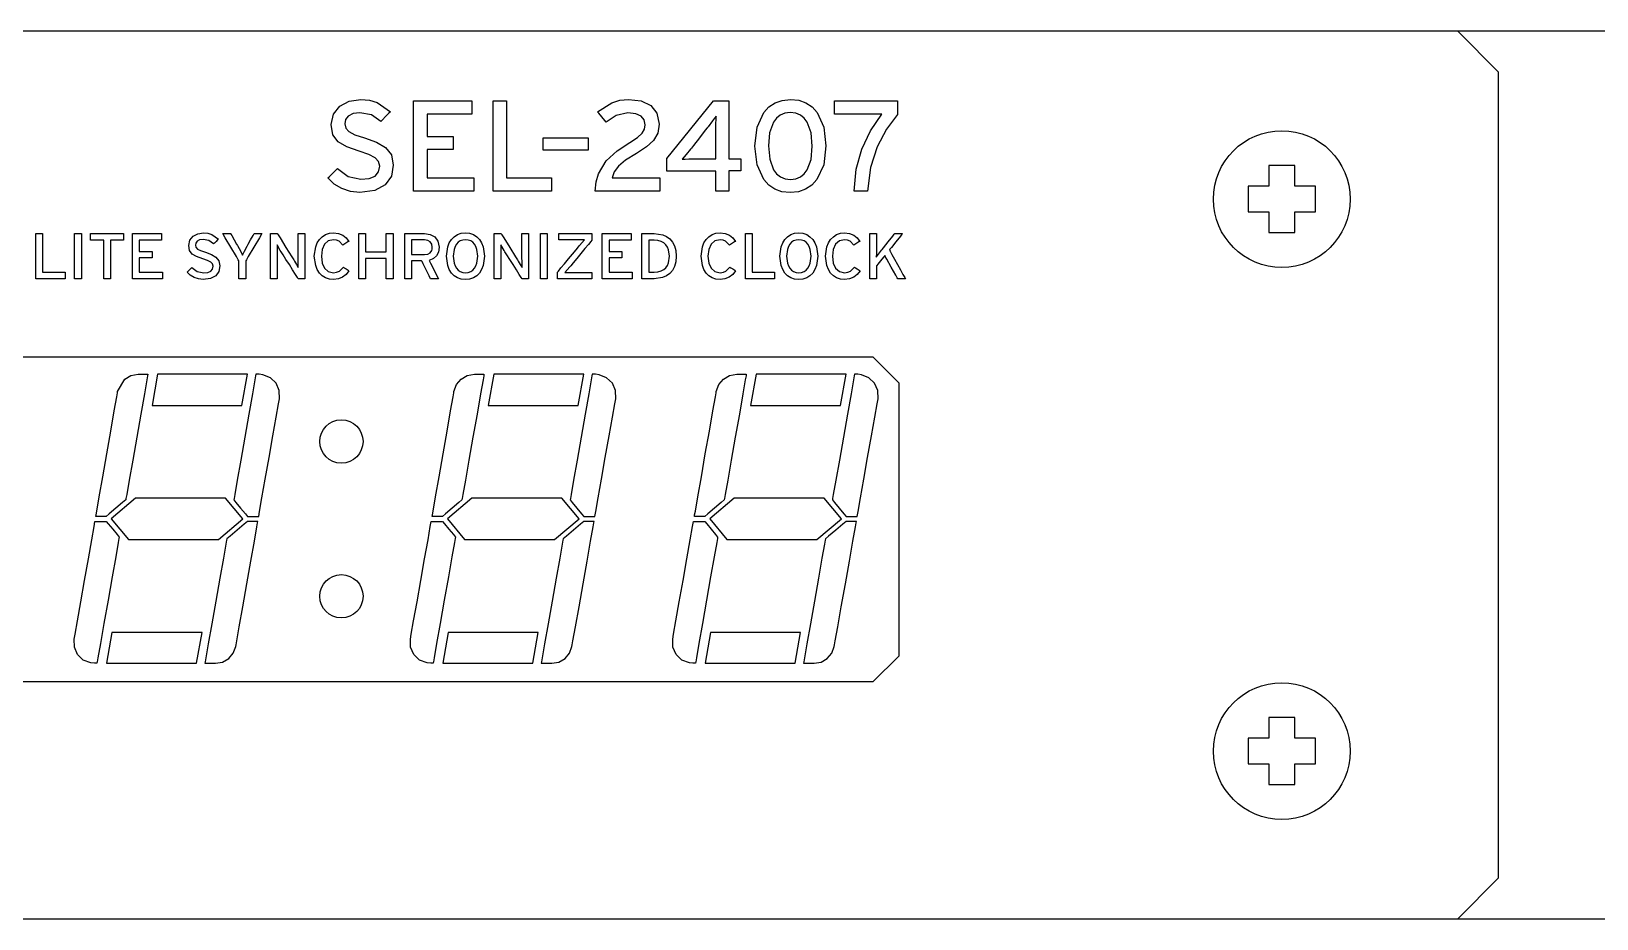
# Model space of a CAD drawing. Extents: x 290.6 to 309.6, y 223.6 to 225.7.
# Drawn here: x 297.279 to 300.312, y 223.973 to 225.693 of the extents above; entities that cross this region are included whole.
import ezdxf

# ---------------------------------------------------------------- set-up
doc = ezdxf.new("R2010")
doc.units = 0
doc.header["$MEASUREMENT"] = 0
doc.layers.get('0').update_dxf_attribs({"linetype": 'CONTINUOUS'})

msp = doc.modelspace()

# ---------------------------------------------------------------- linework, layer by layer
at = {"color": 7}
for points in [[(300.0431, 225.6934), (299.9467, 225.6934), (299.6743, 225.6934), (298.7021, 225.6934), (297.3276, 225.6934), (295.752, 225.6934), (294.1764, 225.6934), (292.802, 225.6934)], [(292.802, 223.9733), (294.1764, 223.9733), (295.752, 223.9733), (297.3276, 223.9733), (298.7021, 223.9733), (299.6743, 223.9733), (299.9467, 223.9733), (300.0431, 223.9733), (300.1221, 224.0523), (300.1221, 224.2963), (300.1221, 224.8333), (300.1221, 225.3702), (300.1221, 225.6143), (300.0431, 225.6934)], [(300.4119, 225.6934), (300.1395, 225.6934), (300.0431, 225.6934)], [(297.9156, 225.3808), (297.8972, 225.3828), (297.8804, 225.3885), (297.8656, 225.3974), (297.8533, 225.4091), (297.8562, 225.4119), (297.8627, 225.4182), (297.8691, 225.4244), (297.8721, 225.4272), (297.893, 225.4121), (297.9175, 225.4066), (297.9336, 225.4082), (297.9449, 225.4129), (297.9516, 225.4209), (297.9538, 225.432), (297.9517, 225.441), (297.945, 225.4483), (297.9328, 225.4547), (297.9143, 225.461), (297.8901, 225.4693), (297.8731, 225.4792), (297.8629, 225.4929), (297.8595, 225.5125), (297.864, 225.533), (297.8764, 225.5483), (297.8947, 225.558), (297.9173, 225.5614), (297.9341, 225.5597), (297.949, 225.5551), (297.9747, 225.5376), (297.9717, 225.5347), (297.9653, 225.5282), (297.9589, 225.5217), (297.956, 225.5188), (297.9381, 225.5314), (297.9153, 225.5356), (297.9021, 225.5338), (297.893, 225.5291), (297.8878, 225.5222), (297.8861, 225.5139), (297.8879, 225.5057), (297.8939, 225.499), (297.9056, 225.4929), (297.9243, 225.4866), (297.9476, 225.4783), (297.9652, 225.468), (297.9764, 225.4538), (297.9802, 225.4339), (297.9764, 225.4123), (297.9647, 225.3955), (297.9446, 225.3846), (297.9156, 225.3808)], [(298.3714, 225.3835), (298.3733, 225.4015), (298.3777, 225.4171), (298.3927, 225.4424), (298.4137, 225.4619), (298.4385, 225.4781), (298.4532, 225.4876), (298.4623, 225.4957), (298.467, 225.5035), (298.4684, 225.512), (298.4665, 225.5216), (298.4606, 225.5288), (298.4502, 225.5335), (298.4348, 225.5351), (298.4123, 225.5303), (298.3926, 225.5176), (298.3899, 225.5207), (298.3842, 225.5276), (298.3784, 225.5345), (298.3758, 225.5376), (298.4034, 225.555), (298.4193, 225.5597), (298.4356, 225.5614), (298.4602, 225.5584), (298.4789, 225.5495), (298.4909, 225.5346), (298.4951, 225.5135), (298.4926, 225.4959), (298.4846, 225.4819), (298.4709, 225.4696), (298.4511, 225.4567), (298.4301, 225.4434), (298.4165, 225.4318), (298.4084, 225.4209), (298.4041, 225.4091), (298.4081, 225.4091), (298.4186, 225.4091), (298.4505, 225.4091), (298.4823, 225.4091), (298.4929, 225.4091), (298.4968, 225.4091), (298.4968, 225.4051), (298.4968, 225.3963), (298.4968, 225.3875), (298.4968, 225.3835), (298.4914, 225.3835), (298.4772, 225.3835), (298.4341, 225.3835), (298.391, 225.3835), (298.3768, 225.3835), (298.3714, 225.3835)], [(298.7493, 225.3808), (298.7333, 225.3825), (298.7195, 225.3874), (298.7077, 225.3953), (298.698, 225.4059), (298.685, 225.4344), (298.6806, 225.4708), (298.6851, 225.5074), (298.6982, 225.536), (298.708, 225.5467), (298.7199, 225.5547), (298.7338, 225.5596), (298.7498, 225.5614), (298.7658, 225.5597), (298.7796, 225.5547), (298.7915, 225.5468), (298.8012, 225.5362), (298.8142, 225.5077), (298.8186, 225.4713), (298.8142, 225.4348), (298.8009, 225.4062), (298.7911, 225.3954), (298.7792, 225.3875), (298.7653, 225.3825), (298.7493, 225.3808)], [(298.7493, 225.5358), (298.7387, 225.5345), (298.7298, 225.5309), (298.7225, 225.5251), (298.7167, 225.5173), (298.7094, 225.4969), (298.7071, 225.4713), (298.7095, 225.4456), (298.717, 225.425), (298.7229, 225.4171), (298.7302, 225.4112), (298.7392, 225.4075), (298.7498, 225.4062), (298.7604, 225.4075), (298.7693, 225.4111), (298.7766, 225.417), (298.7824, 225.4247), (298.7897, 225.4452), (298.792, 225.4708), (298.7897, 225.4965), (298.7822, 225.5171), (298.7763, 225.5249), (298.7689, 225.5308), (298.7599, 225.5345), (298.7493, 225.5358)], [(298.8993, 225.3835), (298.8952, 225.3835), (298.8861, 225.3835), (298.877, 225.3835), (298.8729, 225.3835), (298.8771, 225.4264), (298.888, 225.4651), (298.9049, 225.5004), (298.9271, 225.533), (298.9232, 225.533), (298.9128, 225.533), (298.8812, 225.533), (298.8496, 225.533), (298.8392, 225.533), (298.8352, 225.533), (298.8352, 225.537), (298.8352, 225.5458), (298.8352, 225.5545), (298.8352, 225.5585), (298.8405, 225.5585), (298.8543, 225.5585), (298.8964, 225.5585), (298.9384, 225.5585), (298.9522, 225.5585), (298.9575, 225.5585), (298.9575, 225.5543), (298.9575, 225.5452), (298.9575, 225.5362), (298.9575, 225.532), (298.936, 225.504), (298.9177, 225.4697), (298.9047, 225.4295), (298.8993, 225.3835)], [(298.5901, 225.5083), (298.5886, 225.5064), (298.5848, 225.5016), (298.5732, 225.4868), (298.5616, 225.472), (298.5578, 225.4671), (298.5563, 225.4652), (298.5475, 225.4545), (298.5397, 225.4457), (298.5455, 225.4458), (298.5528, 225.4459), (298.568, 225.4461), (298.5696, 225.4461), (298.5738, 225.4461), (298.5865, 225.4461), (298.5992, 225.4461), (298.6034, 225.4461), (298.605, 225.4461), (298.605, 225.4483), (298.605, 225.454), (298.605, 225.4716), (298.605, 225.4891), (298.605, 225.4949), (298.605, 225.4971), (298.6054, 225.5144), (298.6057, 225.5227), (298.6059, 225.529), (298.6028, 225.5249), (298.5989, 225.5197), (298.5901, 225.5083)], [(297.6117, 225.2123), (297.6025, 225.2133), (297.5941, 225.2161), (297.5868, 225.2206), (297.5806, 225.2265), (297.5821, 225.2279), (297.5853, 225.2311), (297.5885, 225.2342), (297.59, 225.2357), (297.6004, 225.228), (297.6127, 225.2252), (297.6207, 225.2259), (297.6263, 225.2284), (297.6297, 225.2324), (297.6308, 225.238), (297.6298, 225.2425), (297.6265, 225.2461), (297.6204, 225.2493), (297.6112, 225.2524), (297.599, 225.2566), (297.5904, 225.2615), (297.5854, 225.2684), (297.5837, 225.2782), (297.5859, 225.2884), (297.5921, 225.2961), (297.6012, 225.3009), (297.6125, 225.3026), (297.6209, 225.3018), (297.6284, 225.2995), (297.6412, 225.2908), (297.6397, 225.2893), (297.6366, 225.286), (297.6334, 225.2828), (297.632, 225.2813), (297.6229, 225.2876), (297.6115, 225.2897), (297.6049, 225.2889), (297.6004, 225.2865), (297.5978, 225.283), (297.5969, 225.2789), (297.5978, 225.2747), (297.6008, 225.2714), (297.6067, 225.2684), (297.6161, 225.2652), (297.6277, 225.261), (297.6365, 225.2559), (297.6421, 225.2488), (297.644, 225.2389), (297.6421, 225.2281), (297.6362, 225.2197), (297.6262, 225.2142), (297.6117, 225.2123)], [(297.6942, 225.2484), (297.6942, 225.2469), (297.6942, 225.2429), (297.6942, 225.231), (297.6942, 225.2191), (297.6942, 225.2151), (297.6942, 225.2136), (297.6922, 225.2136), (297.6876, 225.2136), (297.6831, 225.2136), (297.681, 225.2136), (297.681, 225.2151), (297.681, 225.2191), (297.681, 225.231), (297.681, 225.2429), (297.681, 225.2469), (297.681, 225.2484), (297.6797, 225.2507), (297.6761, 225.2566), (297.6653, 225.2748), (297.6545, 225.293), (297.651, 225.299), (297.6496, 225.3013), (297.652, 225.3013), (297.6574, 225.3013), (297.6627, 225.3013), (297.6651, 225.3013), (297.6656, 225.3002), (297.6672, 225.2975), (297.6718, 225.2892), (297.6765, 225.2808), (297.678, 225.2781), (297.6786, 225.277), (297.6838, 225.2676), (297.6878, 225.2597), (297.6916, 225.2674), (297.6968, 225.277), (297.6974, 225.2781), (297.6989, 225.2808), (297.7036, 225.2892), (297.7084, 225.2975), (297.7099, 225.3002), (297.7105, 225.3013), (297.7129, 225.3013), (297.718, 225.3013), (297.7232, 225.3013), (297.7256, 225.3013), (297.7242, 225.299), (297.7207, 225.293), (297.7099, 225.2748), (297.6991, 225.2566), (297.6956, 225.2507), (297.6942, 225.2484)], [(297.7961, 225.2136), (297.7946, 225.216), (297.7907, 225.2222), (297.7851, 225.231), (297.7787, 225.2411), (297.7722, 225.2512), (297.7667, 225.26), (297.7627, 225.2662), (297.7612, 225.2686), (297.7548, 225.2794), (297.7548, 225.2755), (297.7548, 225.2698), (297.7548, 225.2591), (297.7548, 225.2571), (297.7548, 225.252), (297.7548, 225.2363), (297.7548, 225.2207), (297.7548, 225.2156), (297.7548, 225.2136), (297.7528, 225.2136), (297.7484, 225.2136), (297.744, 225.2136), (297.742, 225.2136), (297.742, 225.2146), (297.742, 225.2174), (297.742, 225.2273), (297.742, 225.2414), (297.742, 225.2574), (297.742, 225.2735), (297.742, 225.2876), (297.742, 225.2975), (297.742, 225.3003), (297.742, 225.3013), (297.7441, 225.3013), (297.7487, 225.3013), (297.7533, 225.3013), (297.7554, 225.3013), (297.7569, 225.299), (297.7606, 225.2929), (297.772, 225.2746), (297.7835, 225.2562), (297.7872, 225.2502), (297.7887, 225.2479), (297.7927, 225.2411), (297.796, 225.2355), (297.7959, 225.2394), (297.7959, 225.2452), (297.7958, 225.256), (297.7958, 225.258), (297.7958, 225.2631), (297.7958, 225.2786), (297.7958, 225.2942), (297.7958, 225.2993), (297.7958, 225.3013), (297.7978, 225.3013), (297.8021, 225.3013), (297.8065, 225.3013), (297.8085, 225.3013), (297.8085, 225.3003), (297.8085, 225.2975), (297.8085, 225.2876), (297.8085, 225.2735), (297.8085, 225.2574), (297.8085, 225.2414), (297.8085, 225.2273), (297.8085, 225.2174), (297.8085, 225.2146), (297.8085, 225.2136), (297.8066, 225.2136), (297.8023, 225.2136), (297.7981, 225.2136), (297.7961, 225.2136)], [(297.8643, 225.2123), (297.8562, 225.2131), (297.8489, 225.2156), (297.8425, 225.2196), (297.8372, 225.2249), (297.8329, 225.2315), (297.8298, 225.2392), (297.8271, 225.2575), (297.8298, 225.2757), (297.8329, 225.2834), (297.8372, 225.29), (297.8425, 225.2953), (297.8489, 225.2993), (297.8562, 225.3018), (297.8643, 225.3026), (297.8741, 225.3016), (297.8822, 225.2984), (297.8888, 225.2933), (297.8939, 225.2862), (297.8921, 225.285), (297.8881, 225.2825), (297.8841, 225.28), (297.8822, 225.2789), (297.875, 225.2868), (297.8703, 225.2888), (297.8643, 225.2894), (297.8542, 225.2872), (297.8468, 225.2808), (297.8422, 225.2707), (297.8407, 225.2575), (297.8422, 225.2442), (297.8468, 225.2341), (297.8542, 225.2277), (297.8643, 225.2255), (297.8704, 225.2262), (297.8756, 225.2282), (297.8834, 225.2363), (297.8851, 225.2352), (297.8889, 225.2327), (297.8926, 225.2302), (297.8943, 225.2291), (297.8888, 225.2219), (297.8819, 225.2167), (297.8737, 225.2134), (297.8643, 225.2123)], [(298.0498, 225.2494), (298.0505, 225.2479), (298.0525, 225.2438), (298.0587, 225.2315), (298.0648, 225.2192), (298.0668, 225.2152), (298.0676, 225.2136), (298.0652, 225.2136), (298.06, 225.2136), (298.0548, 225.2136), (298.0525, 225.2136), (298.0517, 225.2151), (298.0497, 225.2191), (298.0437, 225.231), (298.0377, 225.2429), (298.0358, 225.2469), (298.035, 225.2484), (298.0319, 225.2484), (298.0252, 225.2484), (298.0184, 225.2484), (298.0153, 225.2484), (298.0153, 225.2469), (298.0153, 225.2429), (298.0153, 225.231), (298.0153, 225.2191), (298.0153, 225.2151), (298.0153, 225.2136), (298.0133, 225.2136), (298.0089, 225.2136), (298.0045, 225.2136), (298.0025, 225.2136), (298.0025, 225.2146), (298.0025, 225.2174), (298.0025, 225.2273), (298.0025, 225.2414), (298.0025, 225.2574), (298.0025, 225.2735), (298.0025, 225.2876), (298.0025, 225.2975), (298.0025, 225.3003), (298.0025, 225.3013), (298.0041, 225.3013), (298.0084, 225.3013), (298.0216, 225.3013), (298.0348, 225.3013), (298.0391, 225.3013), (298.0408, 225.3013), (298.0516, 225.2997), (298.0606, 225.2949), (298.0667, 225.2868), (298.0689, 225.275), (298.0676, 225.2656), (298.0638, 225.2581), (298.0578, 225.2527), (298.0498, 225.2494)], [(298.1199, 225.2123), (298.1119, 225.2131), (298.1047, 225.2156), (298.0983, 225.2196), (298.093, 225.2249), (298.0887, 225.2315), (298.0856, 225.2392), (298.083, 225.2575), (298.0856, 225.2757), (298.0887, 225.2834), (298.093, 225.29), (298.0983, 225.2953), (298.1047, 225.2993), (298.1119, 225.3018), (298.1199, 225.3026), (298.1281, 225.3018), (298.1353, 225.2993), (298.1417, 225.2953), (298.147, 225.29), (298.1513, 225.2834), (298.1545, 225.2757), (298.1571, 225.2575), (298.1545, 225.2392), (298.1513, 225.2315), (298.147, 225.2249), (298.1417, 225.2196), (298.1353, 225.2156), (298.1281, 225.2131), (298.1199, 225.2123)], [(298.2296, 225.2136), (298.2281, 225.216), (298.2242, 225.2222), (298.2186, 225.231), (298.2123, 225.2411), (298.2059, 225.2512), (298.2003, 225.26), (298.1964, 225.2662), (298.1949, 225.2686), (298.1883, 225.2794), (298.1883, 225.2755), (298.1884, 225.2698), (298.1884, 225.2591), (298.1884, 225.2571), (298.1884, 225.252), (298.1884, 225.2363), (298.1884, 225.2207), (298.1884, 225.2156), (298.1884, 225.2136), (298.1865, 225.2136), (298.1821, 225.2136), (298.1777, 225.2136), (298.1757, 225.2136), (298.1757, 225.2146), (298.1757, 225.2174), (298.1757, 225.2273), (298.1757, 225.2414), (298.1757, 225.2574), (298.1757, 225.2735), (298.1757, 225.2876), (298.1757, 225.2975), (298.1757, 225.3003), (298.1757, 225.3013), (298.1778, 225.3013), (298.1824, 225.3013), (298.187, 225.3013), (298.1891, 225.3013), (298.1905, 225.299), (298.1943, 225.2929), (298.2057, 225.2746), (298.2172, 225.2562), (298.2209, 225.2502), (298.2224, 225.2479), (298.2263, 225.2411), (298.2296, 225.2355), (298.2296, 225.2394), (298.2296, 225.2452), (298.2295, 225.256), (298.2295, 225.258), (298.2295, 225.2631), (298.2295, 225.2786), (298.2295, 225.2942), (298.2295, 225.2993), (298.2295, 225.3013), (298.2315, 225.3013), (298.2358, 225.3013), (298.2402, 225.3013), (298.2422, 225.3013), (298.2422, 225.3003), (298.2422, 225.2975), (298.2422, 225.2876), (298.2422, 225.2735), (298.2422, 225.2574), (298.2422, 225.2414), (298.2422, 225.2273), (298.2422, 225.2174), (298.2422, 225.2146), (298.2422, 225.2136), (298.2402, 225.2136), (298.2359, 225.2136), (298.2316, 225.2136), (298.2296, 225.2136)], [(298.2981, 225.2136), (298.2981, 225.2156), (298.2981, 225.2201), (298.2981, 225.2245), (298.2981, 225.2265), (298.3, 225.2287), (298.3048, 225.2346), (298.3117, 225.2428), (298.3195, 225.2523), (298.3273, 225.2617), (298.3342, 225.27), (298.339, 225.2758), (298.3409, 225.278), (298.3509, 225.2894), (298.3426, 225.2892), (298.3332, 225.2891), (298.3318, 225.2891), (298.3281, 225.2891), (298.317, 225.2891), (298.3058, 225.2891), (298.3021, 225.2891), (298.3007, 225.2891), (298.3007, 225.291), (298.3007, 225.2952), (298.3007, 225.2994), (298.3007, 225.3013), (298.3034, 225.3013), (298.3107, 225.3013), (298.321, 225.3013), (298.3327, 225.3013), (298.3445, 225.3013), (298.3548, 225.3013), (298.362, 225.3013), (298.3648, 225.3013), (298.3648, 225.2993), (298.3648, 225.2948), (298.3648, 225.2904), (298.3648, 225.2884), (298.3629, 225.2862), (298.3581, 225.2803), (298.3514, 225.2721), (298.3436, 225.2626), (298.3358, 225.2532), (298.329, 225.2449), (298.3242, 225.2391), (298.3224, 225.2369), (298.3125, 225.2257), (298.3208, 225.2257), (298.3302, 225.2258), (298.3317, 225.2258), (298.3356, 225.2258), (298.3475, 225.2258), (298.3594, 225.2258), (298.3633, 225.2258), (298.3648, 225.2258), (298.3648, 225.2239), (298.3648, 225.2197), (298.3648, 225.2155), (298.3648, 225.2136), (298.3619, 225.2136), (298.3544, 225.2136), (298.3437, 225.2136), (298.3315, 225.2136), (298.3192, 225.2136), (298.3085, 225.2136), (298.301, 225.2136), (298.2981, 225.2136)], [(298.4858, 225.2136), (298.4848, 225.2136), (298.4821, 225.2136), (298.4739, 225.2136), (298.4656, 225.2136), (298.4629, 225.2136), (298.4619, 225.2136), (298.4619, 225.2146), (298.4619, 225.2174), (298.4619, 225.2273), (298.4619, 225.2414), (298.4619, 225.2574), (298.4619, 225.2735), (298.4619, 225.2876), (298.4619, 225.2975), (298.4619, 225.3003), (298.4619, 225.3013), (298.4629, 225.3013), (298.4656, 225.3013), (298.4739, 225.3013), (298.4821, 225.3013), (298.4848, 225.3013), (298.4858, 225.3013), (298.5024, 225.2988), (298.5096, 225.2956), (298.5159, 225.291), (298.5211, 225.2849), (298.525, 225.2774), (298.5275, 225.2683), (298.5284, 225.2575), (298.5275, 225.2467), (298.5249, 225.2376), (298.5209, 225.23), (298.5157, 225.2239), (298.5093, 225.2193), (298.5021, 225.2161), (298.4858, 225.2136)], [(298.6135, 225.2123), (298.6054, 225.2131), (298.5981, 225.2156), (298.5918, 225.2196), (298.5865, 225.2249), (298.5822, 225.2315), (298.5791, 225.2392), (298.5765, 225.2575), (298.5791, 225.2757), (298.5822, 225.2834), (298.5865, 225.29), (298.5918, 225.2953), (298.5981, 225.2993), (298.6054, 225.3018), (298.6135, 225.3026), (298.6233, 225.3016), (298.6314, 225.2984), (298.638, 225.2933), (298.6432, 225.2862), (298.6414, 225.285), (298.6374, 225.2825), (298.6334, 225.28), (298.6316, 225.2789), (298.6242, 225.2868), (298.6195, 225.2888), (298.6135, 225.2894), (298.6034, 225.2872), (298.596, 225.2808), (298.5915, 225.2707), (298.5899, 225.2575), (298.5915, 225.2442), (298.596, 225.2341), (298.6034, 225.2277), (298.6135, 225.2255), (298.6197, 225.2262), (298.6248, 225.2282), (298.6326, 225.2363), (298.6343, 225.2352), (298.6381, 225.2327), (298.6418, 225.2302), (298.6435, 225.2291), (298.6381, 225.2219), (298.6312, 225.2167), (298.6229, 225.2134), (298.6135, 225.2123)], [(298.7659, 225.2123), (298.7578, 225.2131), (298.7506, 225.2156), (298.7443, 225.2196), (298.739, 225.2249), (298.7347, 225.2315), (298.7315, 225.2392), (298.7289, 225.2575), (298.7315, 225.2757), (298.7347, 225.2834), (298.739, 225.29), (298.7443, 225.2953), (298.7506, 225.2993), (298.7578, 225.3018), (298.7659, 225.3026), (298.774, 225.3018), (298.7813, 225.2993), (298.7876, 225.2953), (298.793, 225.29), (298.7973, 225.2834), (298.8004, 225.2757), (298.803, 225.2575), (298.8004, 225.2392), (298.7973, 225.2315), (298.793, 225.2249), (298.7876, 225.2196), (298.7813, 225.2156), (298.774, 225.2131), (298.7659, 225.2123)], [(298.8546, 225.2123), (298.8465, 225.2131), (298.8392, 225.2156), (298.8329, 225.2196), (298.8276, 225.2249), (298.8233, 225.2315), (298.8202, 225.2392), (298.8176, 225.2575), (298.8202, 225.2757), (298.8233, 225.2834), (298.8276, 225.29), (298.8329, 225.2953), (298.8392, 225.2993), (298.8465, 225.3018), (298.8546, 225.3026), (298.8644, 225.3016), (298.8725, 225.2984), (298.8791, 225.2933), (298.8842, 225.2862), (298.8824, 225.285), (298.8785, 225.2825), (298.8745, 225.28), (298.8727, 225.2789), (298.8653, 225.2868), (298.8606, 225.2888), (298.8546, 225.2894), (298.8445, 225.2872), (298.8371, 225.2808), (298.8325, 225.2707), (298.831, 225.2575), (298.8325, 225.2442), (298.8371, 225.2341), (298.8445, 225.2277), (298.8546, 225.2255), (298.8608, 225.2262), (298.8659, 225.2282), (298.8737, 225.2363), (298.8755, 225.2352), (298.8792, 225.2327), (298.883, 225.2302), (298.8848, 225.2291), (298.8792, 225.2219), (298.8723, 225.2167), (298.864, 225.2134), (298.8546, 225.2123)], [(298.9577, 225.2136), (298.9566, 225.2156), (298.9537, 225.2206), (298.9451, 225.2361), (298.9365, 225.2515), (298.9336, 225.2566), (298.9326, 225.2586), (298.9319, 225.2577), (298.93, 225.2555), (298.9244, 225.2487), (298.9188, 225.242), (298.917, 225.2397), (298.9163, 225.2389), (298.9163, 225.2378), (298.9163, 225.2349), (298.9163, 225.2263), (298.9163, 225.2176), (298.9163, 225.2147), (298.9163, 225.2136), (298.9143, 225.2136), (298.9099, 225.2136), (298.9056, 225.2136), (298.9036, 225.2136), (298.9036, 225.2146), (298.9036, 225.2174), (298.9036, 225.2273), (298.9036, 225.2414), (298.9036, 225.2574), (298.9036, 225.2735), (298.9036, 225.2876), (298.9036, 225.2975), (298.9036, 225.3003), (298.9036, 225.3013), (298.9056, 225.3013), (298.9099, 225.3013), (298.9143, 225.3013), (298.9163, 225.3013), (298.9163, 225.3), (298.9163, 225.2966), (298.9163, 225.2863), (298.9163, 225.276), (298.9163, 225.2726), (298.9163, 225.2713), (298.9162, 225.2632), (298.9161, 225.2557), (298.9206, 225.2617), (298.9261, 225.2689), (298.9272, 225.2703), (298.9302, 225.274), (298.9391, 225.2851), (298.948, 225.2962), (298.9509, 225.2999), (298.9521, 225.3013), (298.9544, 225.3013), (298.9595, 225.3013), (298.9646, 225.3013), (298.967, 225.3013), (298.9659, 225.2999), (298.963, 225.2963), (298.9542, 225.2853), (298.9454, 225.2744), (298.9425, 225.2708), (298.9414, 225.2694), (298.9427, 225.267), (298.9463, 225.2607), (298.9512, 225.2518), (298.957, 225.2415), (298.9627, 225.2313), (298.9677, 225.2223), (298.9712, 225.216), (298.9726, 225.2136), (298.9702, 225.2136), (298.9651, 225.2136), (298.96, 225.2136), (298.9577, 225.2136)], [(298.0408, 225.2889), (298.0397, 225.2889), (298.0368, 225.2889), (298.0281, 225.2889), (298.0193, 225.2889), (298.0164, 225.2889), (298.0153, 225.2889), (298.0153, 225.2877), (298.0153, 225.2845), (298.0153, 225.2748), (298.0153, 225.2652), (298.0153, 225.262), (298.0153, 225.2608), (298.0164, 225.2608), (298.0193, 225.2608), (298.0281, 225.2608), (298.0368, 225.2608), (298.0397, 225.2608), (298.0408, 225.2608), (298.0468, 225.2616), (298.0515, 225.2641), (298.0546, 225.2685), (298.0554, 225.2713), (298.0557, 225.2747), (298.0546, 225.2807), (298.0516, 225.2852), (298.0469, 225.288), (298.0408, 225.2889)], [(298.1199, 225.2894), (298.1146, 225.2888), (298.1098, 225.2872), (298.1058, 225.2845), (298.1024, 225.2808), (298.0998, 225.2762), (298.0979, 225.2707), (298.0964, 225.2575), (298.0979, 225.2442), (298.0998, 225.2388), (298.1024, 225.2341), (298.1058, 225.2304), (298.1098, 225.2277), (298.1146, 225.2261), (298.1199, 225.2255), (298.1254, 225.2261), (298.1302, 225.2277), (298.1342, 225.2304), (298.1376, 225.2341), (298.1402, 225.2388), (298.1421, 225.2442), (298.1437, 225.2575), (298.1421, 225.2707), (298.1402, 225.2762), (298.1376, 225.2808), (298.1342, 225.2845), (298.1302, 225.2872), (298.1254, 225.2888), (298.1199, 225.2894)], [(298.4858, 225.2884), (298.4842, 225.2884), (298.4805, 225.2884), (298.4768, 225.2884), (298.4751, 225.2884), (298.4751, 225.2877), (298.4751, 225.2857), (298.4751, 225.2787), (298.4751, 225.2688), (298.4751, 225.2574), (298.4751, 225.2461), (298.4751, 225.2362), (298.4751, 225.2292), (298.4751, 225.2272), (298.4751, 225.2265), (298.4768, 225.2265), (298.4805, 225.2265), (298.4842, 225.2265), (298.4858, 225.2265), (298.493, 225.2271), (298.4991, 225.2288), (298.5042, 225.2315), (298.5082, 225.2351), (298.5113, 225.2396), (298.5135, 225.2449), (298.5152, 225.2575), (298.5135, 225.2701), (298.5113, 225.2753), (298.5082, 225.2798), (298.5042, 225.2835), (298.4991, 225.2861), (298.493, 225.2878), (298.4858, 225.2884)], [(298.7659, 225.2894), (298.7605, 225.2888), (298.7558, 225.2872), (298.7517, 225.2845), (298.7484, 225.2808), (298.7458, 225.2762), (298.7439, 225.2707), (298.7423, 225.2575), (298.7439, 225.2442), (298.7458, 225.2388), (298.7484, 225.2341), (298.7517, 225.2304), (298.7558, 225.2277), (298.7605, 225.2261), (298.7659, 225.2255), (298.7714, 225.2261), (298.7761, 225.2277), (298.7802, 225.2304), (298.7836, 225.2341), (298.7862, 225.2388), (298.7881, 225.2442), (298.7896, 225.2575), (298.7881, 225.2707), (298.7862, 225.2762), (298.7836, 225.2808), (298.7802, 225.2845), (298.7761, 225.2872), (298.7714, 225.2888), (298.7659, 225.2894)], [(296.4665, 225.0622), (297.3635, 225.0622), (298.1461, 225.0622), (298.6996, 225.0622), (298.8546, 225.0622), (298.9095, 225.0622), (298.9595, 225.0122), (298.9595, 224.9294), (298.9595, 224.7472), (298.9595, 224.565), (298.9595, 224.4822)], [(297.446, 224.9953), (297.4598, 225.019), (297.4717, 225.026), (297.4857, 225.0285), (297.5043, 225.0285), (297.5039, 225.0258), (297.5025, 225.018), (297.4977, 224.9905), (297.4908, 224.9515), (297.483, 224.9068), (297.4751, 224.8622), (297.4683, 224.8232), (297.4635, 224.7956), (297.4621, 224.7879), (297.4616, 224.7852), (297.4557, 224.7802), (297.4426, 224.7692), (297.4296, 224.7582), (297.4236, 224.7531), (297.4036, 224.7531), (297.4041, 224.7559), (297.4055, 224.7635), (297.4103, 224.791), (297.417, 224.8298), (297.4248, 224.8742), (297.4326, 224.9186), (297.4394, 224.9574), (297.4442, 224.9848), (297.4455, 224.9925), (297.446, 224.9953)], [(297.671, 224.7852), (297.6752, 224.7802), (297.6843, 224.7692), (297.6935, 224.7582), (297.6976, 224.7531), (297.7193, 224.7531), (297.7211, 224.7629), (297.7256, 224.7888), (297.7321, 224.8253), (297.7395, 224.8672), (297.7469, 224.909), (297.7534, 224.9456), (297.7579, 224.9714), (297.7597, 224.9812), (297.7592, 224.9971), (297.753, 225.0111), (297.742, 225.0219), (297.7273, 225.0276), (297.7203, 225.0285), (297.7137, 225.0285), (297.7132, 225.0258), (297.7119, 225.018), (297.707, 224.9905), (297.7002, 224.9515), (297.6924, 224.9068), (297.6845, 224.8622), (297.6777, 224.8232), (297.6728, 224.7956), (297.6715, 224.7879), (297.671, 224.7852)], [(298.0977, 224.9953), (298.1026, 225.0085), (298.1115, 225.019), (298.1234, 225.026), (298.1374, 225.0285), (298.1559, 225.0285), (298.1554, 225.0258), (298.1541, 225.018), (298.1492, 224.9905), (298.1424, 224.9515), (298.1345, 224.9068), (298.1267, 224.8622), (298.1198, 224.8232), (298.115, 224.7956), (298.1136, 224.7879), (298.1132, 224.7852), (298.1073, 224.7802), (298.0943, 224.7692), (298.0813, 224.7582), (298.0754, 224.7531), (298.0554, 224.7531), (298.0558, 224.7559), (298.0572, 224.7635), (298.062, 224.791), (298.0688, 224.8298), (298.0765, 224.8742), (298.0843, 224.9186), (298.0911, 224.9574), (298.0959, 224.9848), (298.0973, 224.9925), (298.0977, 224.9953)], [(298.3227, 224.7852), (298.3269, 224.7802), (298.3359, 224.7692), (298.345, 224.7582), (298.3492, 224.7531), (298.3709, 224.7531), (298.3726, 224.7629), (298.3772, 224.7888), (298.3836, 224.8253), (298.391, 224.8672), (298.3985, 224.909), (298.4049, 224.9456), (298.4095, 224.9714), (298.4112, 224.9812), (298.4108, 224.9971), (298.4046, 225.0111), (298.3936, 225.0219), (298.3788, 225.0276), (298.3719, 225.0285), (298.3654, 225.0285), (298.365, 225.0258), (298.3636, 225.018), (298.3588, 224.9905), (298.3519, 224.9515), (298.3441, 224.9068), (298.3362, 224.8622), (298.3294, 224.8232), (298.3246, 224.7956), (298.3232, 224.7879), (298.3227, 224.7852)], [(298.606, 224.9953), (298.6109, 225.0085), (298.6198, 225.019), (298.6317, 225.026), (298.6457, 225.0285), (298.6642, 225.0285), (298.6637, 225.0258), (298.6623, 225.018), (298.6575, 224.9905), (298.6507, 224.9515), (298.6428, 224.9068), (298.635, 224.8622), (298.6281, 224.8232), (298.6233, 224.7956), (298.6219, 224.7879), (298.6215, 224.7852), (298.6155, 224.7802), (298.6025, 224.7692), (298.5896, 224.7582), (298.5836, 224.7531), (298.5636, 224.7531), (298.5641, 224.7559), (298.5655, 224.7635), (298.5703, 224.791), (298.5771, 224.8298), (298.5848, 224.8742), (298.5926, 224.9186), (298.5994, 224.9574), (298.6042, 224.9848), (298.6055, 224.9925), (298.606, 224.9953)], [(298.831, 224.7852), (298.8351, 224.7802), (298.8442, 224.7692), (298.8533, 224.7582), (298.8575, 224.7531), (298.8792, 224.7531), (298.8809, 224.7629), (298.8855, 224.7888), (298.8919, 224.8253), (298.8993, 224.8672), (298.9067, 224.909), (298.9132, 224.9456), (298.9178, 224.9714), (298.9195, 224.9812), (298.9191, 224.9971), (298.9129, 225.0111), (298.9019, 225.0219), (298.8871, 225.0276), (298.8802, 225.0285), (298.8737, 225.0285), (298.8733, 225.0258), (298.8719, 225.018), (298.8671, 224.9905), (298.8602, 224.9515), (298.8524, 224.9068), (298.8445, 224.8622), (298.8377, 224.8232), (298.8328, 224.7956), (298.8315, 224.7879), (298.831, 224.7852)], [(297.4489, 224.7131), (297.4484, 224.7104), (297.447, 224.7026), (297.4422, 224.6749), (297.4353, 224.6357), (297.4274, 224.5907), (297.4195, 224.5458), (297.4126, 224.5066), (297.4077, 224.4788), (297.4063, 224.4711), (297.4058, 224.4683), (297.4009, 224.4683), (297.3941, 224.469), (297.3794, 224.4747), (297.3683, 224.4853), (297.3621, 224.4993), (297.3618, 224.5151), (297.3635, 224.5249), (297.368, 224.5507), (297.3745, 224.5873), (297.3818, 224.6291), (297.3892, 224.671), (297.3957, 224.7075), (297.4002, 224.7333), (297.4019, 224.7431), (297.4238, 224.7431), (297.4277, 224.7385), (297.4364, 224.7281), (297.445, 224.7178), (297.4489, 224.7131)], [(297.6976, 224.7431), (297.6914, 224.7379), (297.6776, 224.7264), (297.6639, 224.715), (297.6576, 224.7097), (297.6571, 224.707), (297.6558, 224.6994), (297.6509, 224.672), (297.6441, 224.6334), (297.6362, 224.589), (297.6284, 224.5447), (297.6216, 224.506), (297.6167, 224.4787), (297.6154, 224.471), (297.6149, 224.4683), (297.6356, 224.4683), (297.6494, 224.4708), (297.6613, 224.4776), (297.6701, 224.4881), (297.6749, 224.5012), (297.6754, 224.5039), (297.6767, 224.5116), (297.6816, 224.539), (297.6884, 224.5778), (297.6963, 224.6222), (297.7041, 224.6666), (297.7109, 224.7053), (297.7158, 224.7327), (297.7171, 224.7404), (297.7176, 224.7431), (297.6976, 224.7431)], [(298.1005, 224.7131), (298.1, 224.7104), (298.0986, 224.7026), (298.0937, 224.6749), (298.0868, 224.6357), (298.0789, 224.5907), (298.071, 224.5458), (298.0641, 224.5066), (298.0592, 224.4788), (298.0579, 224.4711), (298.0574, 224.4683), (298.0526, 224.4683), (298.0457, 224.469), (298.0309, 224.4747), (298.02, 224.4853), (298.0137, 224.4993), (298.0133, 224.5151), (298.015, 224.5249), (298.0196, 224.5507), (298.0261, 224.5873), (298.0335, 224.6291), (298.0409, 224.671), (298.0474, 224.7075), (298.0519, 224.7333), (298.0537, 224.7431), (298.0754, 224.7431), (298.0793, 224.7385), (298.0879, 224.7281), (298.0965, 224.7178), (298.1005, 224.7131)], [(298.3492, 224.7431), (298.3429, 224.7379), (298.3292, 224.7264), (298.3156, 224.715), (298.3093, 224.7097), (298.3088, 224.707), (298.3075, 224.6994), (298.3027, 224.672), (298.2958, 224.6334), (298.288, 224.589), (298.2801, 224.5447), (298.2733, 224.506), (298.2684, 224.4787), (298.2671, 224.471), (298.2666, 224.4683), (298.2873, 224.4683), (298.3011, 224.4708), (298.3129, 224.4776), (298.3217, 224.4881), (298.3264, 224.5012), (298.3269, 224.5039), (298.3283, 224.5116), (298.3331, 224.539), (298.34, 224.5778), (298.3478, 224.6222), (298.3557, 224.6666), (298.3625, 224.7053), (298.3673, 224.7327), (298.3687, 224.7404), (298.3692, 224.7431), (298.3492, 224.7431)], [(298.6087, 224.7131), (298.6083, 224.7104), (298.6069, 224.7026), (298.602, 224.6749), (298.5951, 224.6357), (298.5872, 224.5907), (298.5793, 224.5458), (298.5724, 224.5066), (298.5675, 224.4788), (298.5662, 224.4711), (298.5657, 224.4683), (298.5609, 224.4683), (298.554, 224.469), (298.5392, 224.4747), (298.5282, 224.4853), (298.522, 224.4993), (298.5216, 224.5151), (298.5233, 224.5249), (298.5279, 224.5507), (298.5344, 224.5873), (298.5418, 224.6291), (298.5492, 224.671), (298.5556, 224.7075), (298.5602, 224.7333), (298.5619, 224.7431), (298.5836, 224.7431), (298.5876, 224.7385), (298.5962, 224.7281), (298.6048, 224.7178), (298.6087, 224.7131)], [(298.8575, 224.7431), (298.8512, 224.7379), (298.8374, 224.7264), (298.8237, 224.715), (298.8174, 224.7097), (298.817, 224.707), (298.8156, 224.6994), (298.8108, 224.672), (298.804, 224.6334), (298.7962, 224.589), (298.7884, 224.5447), (298.7815, 224.506), (298.7767, 224.4787), (298.7754, 224.471), (298.7749, 224.4683), (298.7956, 224.4683), (298.8093, 224.4708), (298.8212, 224.4776), (298.83, 224.4881), (298.8347, 224.5012), (298.8352, 224.5039), (298.8366, 224.5116), (298.8414, 224.539), (298.8483, 224.5778), (298.8561, 224.6222), (298.8639, 224.6666), (298.8708, 224.7053), (298.8756, 224.7327), (298.877, 224.7404), (298.8775, 224.7431), (298.8575, 224.7431)], [(298.9595, 224.4822), (298.9095, 224.4324), (298.8546, 224.4324), (298.6996, 224.4324), (298.1461, 224.4324), (297.3635, 224.4324), (296.4665, 224.4324)], [(300.0431, 223.9733), (300.1395, 223.9733), (300.4119, 223.9733)]]:
    msp.add_lwpolyline(points, dxfattribs=at)
for points in [[(298.0196, 225.3835), (298.0196, 225.5585), (298.1323, 225.5585), (298.1323, 225.533), (298.0459, 225.533), (298.0459, 225.4898), (298.096, 225.4898), (298.096, 225.4644), (298.0459, 225.4644), (298.0459, 225.4091), (298.1361, 225.4091), (298.1361, 225.3835)], [(298.1734, 225.3835), (298.1734, 225.5585), (298.1996, 225.5585), (298.1996, 225.4093), (298.2868, 225.4093), (298.2868, 225.3835)], [(298.6306, 225.4228), (298.6306, 225.3835), (298.605, 225.3835), (298.605, 225.422), (298.5102, 225.422), (298.5102, 225.4471), (298.6006, 225.5585), (298.6306, 225.5585), (298.6306, 225.4461), (298.6538, 225.4461), (298.6538, 225.4228)], [(298.2705, 225.463), (298.2705, 225.4871), (298.358, 225.4871), (298.358, 225.463)], [(299.767, 225.3435), (299.767, 225.3933), (299.727, 225.3933), (299.727, 225.4333), (299.6769, 225.4333), (299.6769, 225.3933), (299.637, 225.3933), (299.637, 225.3435), (299.6769, 225.3435), (299.6769, 225.3035), (299.727, 225.3035), (299.727, 225.3435)], [(297.2875, 225.2136), (297.2875, 225.3013), (297.3006, 225.3013), (297.3006, 225.2265), (297.3443, 225.2265), (297.3443, 225.2136)], [(297.3624, 225.2136), (297.3624, 225.3013), (297.3757, 225.3013), (297.3757, 225.2136)], [(297.4321, 225.2884), (297.4321, 225.2136), (297.4189, 225.2136), (297.4189, 225.2884), (297.3935, 225.2884), (297.3935, 225.3013), (297.4575, 225.3013), (297.4575, 225.2884)], [(297.4748, 225.2136), (297.4748, 225.3013), (297.5311, 225.3013), (297.5311, 225.2884), (297.4879, 225.2884), (297.4879, 225.2669), (297.5132, 225.2669), (297.5132, 225.2541), (297.4879, 225.2541), (297.4879, 225.2265), (297.5332, 225.2265), (297.5332, 225.2136)], [(297.9665, 225.2136), (297.9665, 225.253), (297.9263, 225.253), (297.9263, 225.2136), (297.9133, 225.2136), (297.9133, 225.3013), (297.9263, 225.3013), (297.9263, 225.2658), (297.9665, 225.2658), (297.9665, 225.3013), (297.9797, 225.3013), (297.9797, 225.2136)], [(298.2656, 225.2136), (298.2656, 225.3013), (298.2786, 225.3013), (298.2786, 225.2136)], [(298.3851, 225.2136), (298.3851, 225.3013), (298.4414, 225.3013), (298.4414, 225.2884), (298.3982, 225.2884), (298.3982, 225.2669), (298.4233, 225.2669), (298.4233, 225.2541), (298.3982, 225.2541), (298.3982, 225.2265), (298.4433, 225.2265), (298.4433, 225.2136)], [(298.6625, 225.2136), (298.6625, 225.3013), (298.6755, 225.3013), (298.6755, 225.2265), (298.7191, 225.2265), (298.7191, 225.2136)], [(297.6976, 225.0285), (297.5233, 225.0285), (297.5126, 224.9681), (297.6869, 224.9681)], [(298.3492, 225.0285), (298.1749, 225.0285), (298.1642, 224.9681), (298.3385, 224.9681)], [(298.8575, 225.0285), (298.6832, 225.0285), (298.6725, 224.9681), (298.8468, 224.9681)], [(297.4333, 224.7484), (297.4667, 224.7084), (297.6412, 224.7084), (297.6886, 224.7484), (297.6552, 224.7882), (297.4809, 224.7882)], [(298.085, 224.7484), (298.1184, 224.7084), (298.2927, 224.7084), (298.3402, 224.7484), (298.3068, 224.7882), (298.1325, 224.7882)], [(298.5933, 224.7484), (298.6267, 224.7084), (298.801, 224.7084), (298.8485, 224.7484), (298.8151, 224.7882), (298.6408, 224.7882)], [(297.4243, 224.4683), (297.5988, 224.4683), (297.6095, 224.528), (297.435, 224.528)], [(298.076, 224.4683), (298.2503, 224.4683), (298.261, 224.528), (298.0867, 224.528)], [(298.5843, 224.4683), (298.7586, 224.4683), (298.7693, 224.528), (298.595, 224.528)], [(299.767, 224.2733), (299.767, 224.3232), (299.727, 224.3232), (299.727, 224.3632), (299.6769, 224.3632), (299.6769, 224.3232), (299.637, 224.3232), (299.637, 224.2733), (299.6769, 224.2733), (299.6769, 224.2333), (299.727, 224.2333), (299.727, 224.2733)]]:
    msp.add_lwpolyline(points, close=True, dxfattribs=at)
for centre, radius in [((299.7019, 225.3682), 0.1326), ((297.8795, 224.8983), 0.042), ((297.8795, 224.5982), 0.042), ((299.7019, 224.2981), 0.1326)]:
    msp.add_circle(centre, radius, dxfattribs=at)

doc.saveas('drawing.dxf')
